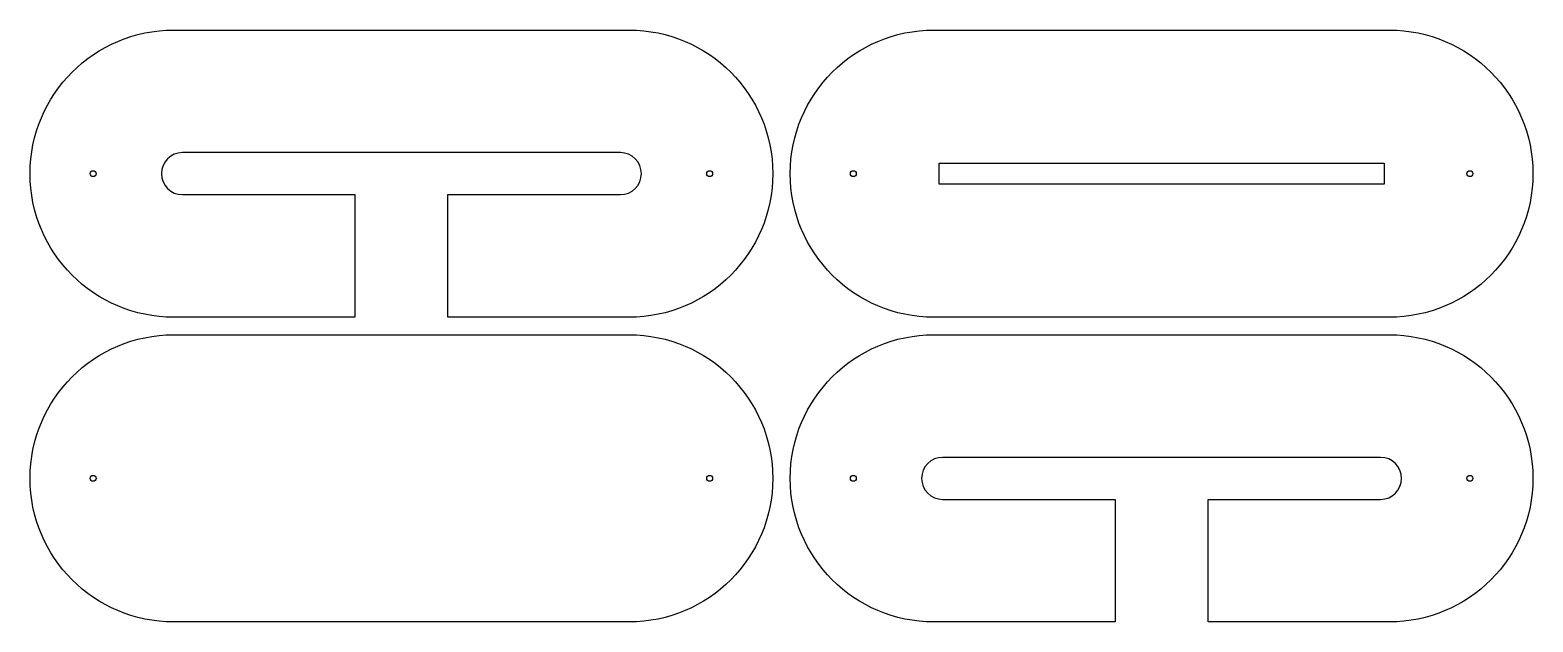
# Model space of a CAD drawing. Extents: x -106 to 323, y -41 to 128.
import ezdxf

# ---------------------------------------------------------------- set-up
doc = ezdxf.new("R2010")
doc.units = 0

# ---------------------------------------------------------------- blocks, each defined once
blk = doc.blocks.new('MYLAYER')
at = {"layer": 'Body_Slices', "color": 0}
blk.add_lwpolyline([(65, 41, -1), (65, -41), (-65, -41, -1), (-65, 41)], format="xyb", close=True, dxfattribs=at)
for centre in [(-88, 0), (88, 0)]:
    blk.add_circle(centre, 0.85, dxfattribs=at)
blk = doc.blocks.new('MYLAYER001')
at = {"layer": 'Body_Slices', "color": 0}
blk.add_lwpolyline([(282, 41, -1), (282, -41), (230.25, -41), (230.25, -6), (279.5, -6, 1), (279.5, 6), (154.5, 6, 1), (154.5, -6), (203.75, -6), (203.75, -41), (152, -41, -1), (152, 41)], format="xyb", close=True, dxfattribs=at)
for centre in [(129, 0), (305, 0)]:
    blk.add_circle(centre, 0.85, dxfattribs=at)
blk = doc.blocks.new('MYLAYER002')
at = {"layer": 'Body_Slices', "color": 0}
blk.add_lwpolyline([(65, 128, -1), (65, 46), (13.25, 46), (13.25, 81), (62.5, 81, 1), (62.5, 93), (-62.5, 93, 1), (-62.5, 81), (-13.25, 81), (-13.25, 46), (-65, 46, -1), (-65, 128)], format="xyb", close=True, dxfattribs=at)
for centre in [(-88, 87), (88, 87)]:
    blk.add_circle(centre, 0.85, dxfattribs=at)
blk = doc.blocks.new('MYLAYER003')
at = {"layer": 'Body_Slices', "color": 0}
blk.add_lwpolyline([(282, 128, -1), (282, 46), (152, 46, -1), (152, 128)], format="xyb", close=True, dxfattribs=at)
blk.add_lwpolyline([(153.5, 84), (153.5, 90), (280.5, 90), (280.5, 84)], close=True, dxfattribs=at)
for centre in [(129, 87), (305, 87)]:
    blk.add_circle(centre, 0.85, dxfattribs=at)

msp = doc.modelspace()

# ---------------------------------------------------------------- block references
at = {"layer": 'Body_Slices', "color": 0}
for name in ['MYLAYER002', 'MYLAYER003', 'MYLAYER', 'MYLAYER001']:
    msp.add_blockref(name, (0, 0), dxfattribs=at)

doc.saveas('drawing.dxf')
